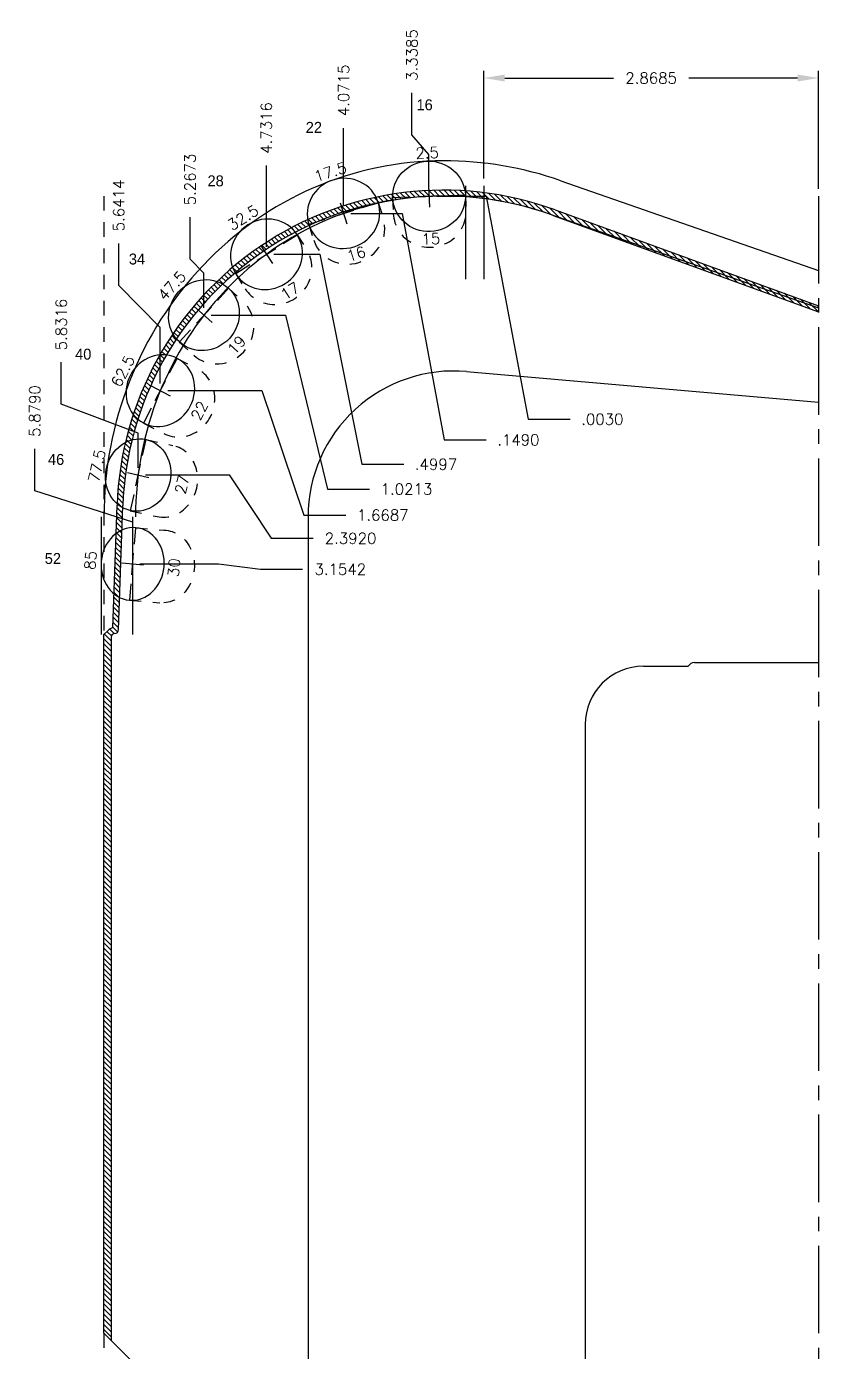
# Model space of a CAD drawing. Extents: x 129 to 184.4, y 10.4 to 28.2.
# Drawn here: x 153.18 to 159.97, y 16.85 to 28.21 of the extents above; entities that cross this region are included whole.
import ezdxf
from ezdxf.enums import TextEntityAlignment as Align

# ---------------------------------------------------------------- set-up
doc = ezdxf.new("R2010")
doc.units = 0
doc.header["$MEASUREMENT"] = 0
doc.header["$PDMODE"] = 35
doc.linetypes.add('CENTER2', pattern=[1.125, 0.75, -0.125, 0.125, -0.125])
doc.linetypes.add('HIDDEN2', pattern=[0.1875, 0.125, -0.0625])
doc.layers.get('0').update_dxf_attribs({"linetype": 'CONTINUOUS'})
doc.layers.get('Defpoints').update_dxf_attribs({"color": 10, "linetype": 'CONTINUOUS'})
doc.layers.add('Blade4', color=7, linetype='CONTINUOUS', true_color=0x00cccc)
doc.layers.add('CLine', color=5, linetype='CENTER2')
doc.layers.add('Dims', color=4, linetype='CONTINUOUS')
doc.styles.add('RomanS', font='romans')
doc.dimstyles.get("Standard").update_dxf_attribs({"dimtxt": 0.094, "dimasz": 0.18, "dimexe": 0.0625, "dimexo": 0.0625, "dimgap": 0.09, "dimtad": 0, "dimtih": 1, "dimtoh": 1, "dimdec": 4, "dimzin": 4, "dimdsep": 46, "dimtxsty": 'RomanS', "dimcen": 0.09, "dimazin": 1, "dimtfac": 1, "dimtdec": 4, "dimtofl": 0, "dimtmove": 0, "dimatfit": 1, "dimfxl": 1, "dimtfill": 1, "dimtolj": 1, "dimtzin": 0, "dimarcsym": 0})

# ---------------------------------------------------------------- blocks, each defined once
blk = doc.blocks.new('CMark')
at = {"layer": 'CLine'}
for p, q in [((-0.094, 0), (0.094, 0)), ((0, 0.094), (0, -0.094))]:
    blk.add_line(p, q, dxfattribs=at)
blk = doc.blocks.new('1613@15')
for p, q in [((-0.17, 0), (-0.312, 0)), ((0.171, 0), (0.312, 0))]:
    blk.add_line(p, q)
at = {"color": 8, "linetype": 'HIDDEN2', "ltscale": 0.5}
blk.add_line((-0.312, 0), (-0.312, -0.135), dxfattribs=at)
at = {"color": 8, "linetype": 'HIDDEN2', "ltscale": 0.5, "flags": 128}
blk.add_lwpolyline([(0.312, 0), (0.312, -0.135)], dxfattribs=at)
blk.add_ellipse((0, 0), major_axis=(-0.312, 0), ratio=0.965926, start_param=-3.141592653589793, end_param=3.141592653589793)
at = {"color": 8, "linetype": 'HIDDEN2', "ltscale": 0.5}
blk.add_ellipse((0, -0.135), major_axis=(-0.312, 0), ratio=0.965926, start_param=0, end_param=3.141593, dxfattribs=at)
blk.add_blockref('CMark', (0, 0))
at = {"style": 'RomanS'}
blk.add_text('15', height=0.094, dxfattribs=at).set_placement((0, -0.364), align=Align.MIDDLE_CENTER)
blk.add_attdef('ANG', text='', height=0.094, dxfattribs=at).set_placement((0, 0.298), align=Align.BOTTOM_CENTER)
blk = doc.blocks.new('1613@16')
for p, q in [((-0.17, 0), (-0.312, 0)), ((0.171, 0), (0.312, 0))]:
    blk.add_line(p, q)
at = {"color": 8, "linetype": 'HIDDEN2', "ltscale": 0.5}
blk.add_line((-0.312, 0), (-0.312, -0.143), dxfattribs=at)
at = {"color": 8, "linetype": 'HIDDEN2', "ltscale": 0.5, "flags": 128}
blk.add_lwpolyline([(0.312, 0), (0.312, -0.143)], dxfattribs=at)
at = {"extrusion": (0, 0, -1)}
blk.add_ellipse((0, 0), major_axis=(-0.312, 0), ratio=0.961248, start_param=-3.141592653589793, end_param=3.141592653589793, dxfattribs=at)
at = {"color": 8, "linetype": 'HIDDEN2', "ltscale": 0.5}
blk.add_ellipse((0, -0.143), major_axis=(0.312, 0), ratio=0.953717, start_param=3.141593, end_param=6.283185, dxfattribs=at)
blk.add_blockref('CMark', (0, 0))
at = {"style": 'RomanS'}
blk.add_text('16', height=0.094, dxfattribs=at).set_placement((0, -0.364), align=Align.MIDDLE_CENTER)
blk.add_attdef('ANG', text='', height=0.094, dxfattribs=at).set_placement((0, 0.298), align=Align.BOTTOM_CENTER)
blk = doc.blocks.new('1613@17')
for p, q in [((-0.17, 0), (-0.313, 0)), ((0.171, 0), (0.312, 0))]:
    blk.add_line(p, q)
at = {"color": 8, "linetype": 'HIDDEN2', "ltscale": 0.5}
blk.add_line((-0.313, 0), (-0.313, -0.152), dxfattribs=at)
at = {"color": 8, "linetype": 'HIDDEN2', "ltscale": 0.5, "flags": 128}
blk.add_lwpolyline([(0.312, 0), (0.312, -0.152)], dxfattribs=at)
blk.add_ellipse((0, 0), major_axis=(-0.312, 0), ratio=0.95632, start_param=3.141593, end_param=9.424778)
at = {"color": 8, "linetype": 'HIDDEN2', "ltscale": 0.5}
blk.add_ellipse((0, -0.152), major_axis=(-0.312, 0), ratio=0.95632, start_param=0, end_param=3.141593, dxfattribs=at)
blk.add_blockref('CMark', (0, 0))
at = {"style": 'RomanS'}
blk.add_text('17', height=0.094, dxfattribs=at).set_placement((0.001, -0.373), align=Align.MIDDLE_CENTER)
blk.add_attdef('ANG', text='', height=0.094, dxfattribs=at).set_placement((0, 0.298), align=Align.BOTTOM_CENTER)
blk = doc.blocks.new('1613@19')
for p, q in [((-0.17, 0), (-0.313, 0)), ((0.171, 0), (0.312, 0))]:
    blk.add_line(p, q)
at = {"color": 8, "linetype": 'HIDDEN2', "ltscale": 0.5}
blk.add_line((-0.313, 0), (-0.313, -0.169), dxfattribs=at)
at = {"color": 8, "linetype": 'HIDDEN2', "ltscale": 0.5, "flags": 128}
blk.add_lwpolyline([(0.312, 0), (0.312, -0.169)], dxfattribs=at)
at = {"extrusion": (0, 0, -1)}
blk.add_ellipse((0, 0), major_axis=(-0.312, 0), ratio=0.945519, start_param=3.141593, end_param=9.424778, dxfattribs=at)
at = {"color": 8, "linetype": 'HIDDEN2', "ltscale": 0.5}
blk.add_ellipse((0, -0.169), major_axis=(0.312, 0), ratio=0.945519, start_param=3.141593, end_param=6.283185, dxfattribs=at)
blk.add_blockref('CMark', (0, 0))
at = {"style": 'RomanS'}
blk.add_text('19', height=0.094, dxfattribs=at).set_placement((0, -0.379), align=Align.MIDDLE_CENTER)
blk.add_attdef('ANG', text='', height=0.094, dxfattribs=at).set_placement((0, 0.298), align=Align.BOTTOM_CENTER)
blk = doc.blocks.new('1613@22')
for p, q in [((-0.17, 0), (-0.313, 0)), ((0.171, 0), (0.312, 0))]:
    blk.add_line(p, q)
at = {"color": 8, "linetype": 'HIDDEN2', "ltscale": 0.5}
blk.add_line((-0.313, 0), (-0.313, -0.195), dxfattribs=at)
at = {"color": 8, "linetype": 'HIDDEN2', "ltscale": 0.5, "flags": 128}
blk.add_lwpolyline([(0.312, 0), (0.312, -0.195)], dxfattribs=at)
blk.add_ellipse((0, 0), major_axis=(-0.312, 0), ratio=0.927168, start_param=3.141593, end_param=9.424778)
at = {"color": 8, "linetype": 'HIDDEN2', "ltscale": 0.5}
blk.add_ellipse((0, -0.195), major_axis=(-0.312, 0), ratio=0.927168, start_param=0, end_param=3.141593, dxfattribs=at)
blk.add_blockref('CMark', (0, 0))
at = {"style": 'RomanS'}
blk.add_text('22', height=0.094, dxfattribs=at).set_placement((0.003, -0.376), align=Align.MIDDLE_CENTER)
blk.add_attdef('ANG', text='', height=0.094, dxfattribs=at).set_placement((0, 0.287), align=Align.BOTTOM_CENTER)
blk = doc.blocks.new('1613@27')
for p, q in [((-0.17, 0), (-0.313, 0)), ((0.171, 0), (0.312, 0))]:
    blk.add_line(p, q)
at = {"color": 8, "linetype": 'HIDDEN2', "ltscale": 0.5}
blk.add_line((-0.313, 0), (-0.313, -0.236), dxfattribs=at)
at = {"color": 8, "linetype": 'HIDDEN2', "ltscale": 0.5, "flags": 128}
blk.add_lwpolyline([(0.312, 0), (0.312, -0.236)], dxfattribs=at)
blk.add_ellipse((0, 0), major_axis=(-0.312, 0), ratio=0.891008, start_param=3.141593, end_param=9.424778)
at = {"color": 8, "linetype": 'HIDDEN2', "ltscale": 0.5}
blk.add_ellipse((0, -0.236), major_axis=(-0.312, 0), ratio=0.891008, start_param=0, end_param=3.141593, dxfattribs=at)
blk.add_blockref('CMark', (0, 0))
at = {"style": 'RomanS'}
blk.add_text('27', height=0.094, dxfattribs=at).set_placement((0.003, -0.384), align=Align.MIDDLE_CENTER)
blk.add_attdef('ANG', text='', height=0.094, dxfattribs=at).set_placement((0, 0.287), align=Align.BOTTOM_CENTER)
blk = doc.blocks.new('1613@30')
for p, q in [((-0.17, 0), (-0.312, 0)), ((0.171, 0), (0.312, 0))]:
    blk.add_line(p, q)
at = {"color": 8, "linetype": 'HIDDEN2', "ltscale": 0.5}
blk.add_line((-0.312, 0), (-0.312, -0.26), dxfattribs=at)
at = {"color": 8, "linetype": 'HIDDEN2', "ltscale": 0.5, "flags": 128}
blk.add_lwpolyline([(0.312, 0), (0.312, -0.26)], dxfattribs=at)
at = {"extrusion": (0, 0, -1)}
blk.add_ellipse((0, 0), major_axis=(-0.312, 0), ratio=0.866025, start_param=-3.141592653589793, end_param=3.141592653589793, dxfattribs=at)
at = {"color": 8, "linetype": 'HIDDEN2', "ltscale": 0.5, "extrusion": (0, 0, -1)}
blk.add_ellipse((0, -0.26), major_axis=(-0.312, 0), ratio=0.866025, start_param=3.068877, end_param=6.355901, dxfattribs=at)
blk.add_blockref('CMark', (0, 0))
at = {"style": 'RomanS'}
blk.add_text('30', height=0.094, dxfattribs=at).set_placement((0, -0.356), align=Align.MIDDLE_CENTER)
blk.add_attdef('ANG', text='', height=0.094, dxfattribs=at).set_placement((0, 0.287), align=Align.BOTTOM_CENTER)
blk = doc.blocks.new('*D99')
at = {"layer": 'Defpoints', "color": 0, "transparency": 16777216}
for p in [(155.897, 27.339), (159.968, 26.757), (155.896, 26.608)]:
    blk.add_point(p, dxfattribs=at)
at = {"layer": 'Dims', "color": 0, "lineweight": -2, "transparency": 16777216}
for p, q in [((155.897, 26.979), (155.897, 27.339)), ((155.896, 26.968), (155.897, 26.979)), ((155.896, 26.67), (155.896, 26.968))]:
    blk.add_line(p, q, dxfattribs=at)
at = {"layer": 'Dims', "color": 0, "transparency": 16777216, "insert": (155.897, 27.662), "char_height": 0.094, "attachment_point": 5, "rotation": 90, "style": 'RomanS', "bg_fill": 3, "box_fill_scale": 1.25, "bg_fill_color": 256, "bg_fill_true_color": 13158600, "bg_fill_transparency": 0}
blk.add_mtext('\\A1;4.0715', dxfattribs=at)
blk = doc.blocks.new('*D100')
at = {"layer": 'Defpoints', "color": 0, "transparency": 16777216}
for p in [(159.968, 26.757), (155.896, 26.608), (157.119, 24.666)]:
    blk.add_point(p, dxfattribs=at)
at = {"layer": 'Dims', "color": 0, "lineweight": -2, "transparency": 16777216}
for p, q in [((155.959, 26.608), (156.399, 26.608)), ((156.399, 26.608), (156.759, 24.666)), ((156.759, 24.666), (157.119, 24.666))]:
    blk.add_line(p, q, dxfattribs=at)
at = {"layer": 'Dims', "color": 0, "transparency": 16777216, "insert": (157.395, 24.666), "char_height": 0.094, "attachment_point": 5, "style": 'RomanS', "bg_fill": 3, "box_fill_scale": 1.25, "bg_fill_color": 256, "bg_fill_true_color": 13158600, "bg_fill_transparency": 0}
blk.add_mtext('\\A1;.1490', dxfattribs=at)
blk = doc.blocks.new('*D101')
at = {"layer": 'Defpoints', "color": 0, "transparency": 16777216}
for p in [(155.235, 27.017), (159.968, 26.757), (155.236, 26.257)]:
    blk.add_point(p, dxfattribs=at)
at = {"layer": 'Dims', "color": 0, "lineweight": -2, "transparency": 16777216}
for p, q in [((155.235, 26.657), (155.235, 27.017)), ((155.236, 26.617), (155.235, 26.657)), ((155.236, 26.32), (155.236, 26.617))]:
    blk.add_line(p, q, dxfattribs=at)
at = {"layer": 'Dims', "color": 0, "transparency": 16777216, "insert": (155.235, 27.34), "char_height": 0.094, "attachment_point": 5, "rotation": 90, "style": 'RomanS', "bg_fill": 3, "box_fill_scale": 1.25, "bg_fill_color": 256, "bg_fill_true_color": 13158600, "bg_fill_transparency": 0}
blk.add_mtext('\\A1;4.7316', dxfattribs=at)
blk = doc.blocks.new('*D102')
at = {"layer": 'Defpoints', "color": 0, "transparency": 16777216}
for p in [(159.968, 26.757), (155.236, 26.257), (156.414, 24.457)]:
    blk.add_point(p, dxfattribs=at)
at = {"layer": 'Dims', "color": 0, "lineweight": -2, "transparency": 16777216}
for p, q in [((155.299, 26.257), (155.694, 26.257)), ((155.694, 26.257), (156.054, 24.457)), ((156.054, 24.457), (156.414, 24.457))]:
    blk.add_line(p, q, dxfattribs=at)
at = {"layer": 'Dims', "color": 0, "transparency": 16777216, "insert": (156.689, 24.457), "char_height": 0.094, "attachment_point": 5, "style": 'RomanS', "bg_fill": 3, "box_fill_scale": 1.25, "bg_fill_color": 256, "bg_fill_true_color": 13158600, "bg_fill_transparency": 0}
blk.add_mtext('\\A1;.4997', dxfattribs=at)
blk = doc.blocks.new('*D103')
at = {"layer": 'Defpoints', "color": 0, "transparency": 16777216}
for p in [(159.968, 26.757), (154.581, 26.575), (154.7, 25.735)]:
    blk.add_point(p, dxfattribs=at)
at = {"layer": 'Dims', "color": 0, "lineweight": -2, "transparency": 16777216}
for p, q in [((154.581, 26.215), (154.581, 26.575)), ((154.7, 26.095), (154.581, 26.215)), ((154.7, 25.798), (154.7, 26.095))]:
    blk.add_line(p, q, dxfattribs=at)
at = {"layer": 'Dims', "color": 0, "transparency": 16777216, "insert": (154.581, 26.898), "char_height": 0.094, "attachment_point": 5, "rotation": 90, "style": 'RomanS', "bg_fill": 3, "box_fill_scale": 1.25, "bg_fill_color": 256, "bg_fill_true_color": 13158600, "bg_fill_transparency": 0}
blk.add_mtext('\\A1;5.2673', dxfattribs=at)
blk = doc.blocks.new('*D104')
at = {"layer": 'Defpoints', "color": 0, "transparency": 16777216}
for p in [(159.968, 26.757), (154.7, 25.735), (156.12, 24.244)]:
    blk.add_point(p, dxfattribs=at)
at = {"layer": 'Dims', "color": 0, "lineweight": -2, "transparency": 16777216}
for p, q in [((154.763, 25.735), (155.4, 25.735)), ((155.4, 25.735), (155.76, 24.244)), ((155.76, 24.244), (156.12, 24.244))]:
    blk.add_line(p, q, dxfattribs=at)
at = {"layer": 'Dims', "color": 0, "transparency": 16777216, "insert": (156.436, 24.244), "char_height": 0.094, "attachment_point": 5, "style": 'RomanS', "bg_fill": 3, "box_fill_scale": 1.25, "bg_fill_color": 256, "bg_fill_true_color": 13158600, "bg_fill_transparency": 0}
blk.add_mtext('\\A1;1.0213', dxfattribs=at)
blk = doc.blocks.new('*D105')
at = {"layer": 'Defpoints', "color": 0, "transparency": 16777216}
for p in [(159.968, 26.757), (153.97, 26.35), (154.326, 25.088)]:
    blk.add_point(p, dxfattribs=at)
at = {"layer": 'Dims', "color": 0, "lineweight": -2, "transparency": 16777216}
for p, q in [((153.97, 25.99), (153.97, 26.35)), ((154.326, 25.63), (153.97, 25.99)), ((154.326, 25.15), (154.326, 25.63))]:
    blk.add_line(p, q, dxfattribs=at)
at = {"layer": 'Dims', "color": 0, "transparency": 16777216, "insert": (153.97, 26.675), "char_height": 0.094, "attachment_point": 5, "rotation": 90, "style": 'RomanS', "bg_fill": 3, "box_fill_scale": 1.25, "bg_fill_color": 256, "bg_fill_true_color": 13158600, "bg_fill_transparency": 0}
blk.add_mtext('\\A1;5.6414', dxfattribs=at)
blk = doc.blocks.new('*D106')
at = {"layer": 'Defpoints', "color": 0, "transparency": 16777216}
for p in [(159.968, 26.757), (154.326, 25.088), (155.917, 24.021)]:
    blk.add_point(p, dxfattribs=at)
at = {"layer": 'Dims', "color": 0, "lineweight": -2, "transparency": 16777216}
for p, q in [((154.389, 25.088), (155.197, 25.088)), ((155.197, 25.088), (155.557, 24.021)), ((155.557, 24.021), (155.917, 24.021))]:
    blk.add_line(p, q, dxfattribs=at)
at = {"layer": 'Dims', "color": 0, "transparency": 16777216, "insert": (156.233, 24.021), "char_height": 0.094, "attachment_point": 5, "style": 'RomanS', "bg_fill": 3, "box_fill_scale": 1.25, "bg_fill_color": 256, "bg_fill_true_color": 13158600, "bg_fill_transparency": 0}
blk.add_mtext('\\A1;1.6687', dxfattribs=at)
blk = doc.blocks.new('*D107')
at = {"layer": 'Defpoints', "color": 0, "transparency": 16777216}
for p in [(156.483, 27.642), (156.629, 26.754), (159.968, 26.757)]:
    blk.add_point(p, dxfattribs=at)
at = {"layer": 'Dims', "color": 0, "lineweight": -2, "transparency": 16777216}
for p, q in [((156.483, 27.282), (156.483, 27.642)), ((156.629, 27.114), (156.483, 27.282)), ((156.629, 26.816), (156.629, 27.114))]:
    blk.add_line(p, q, dxfattribs=at)
at = {"layer": 'Dims', "color": 0, "transparency": 16777216, "insert": (156.483, 27.965), "char_height": 0.094, "attachment_point": 5, "rotation": 90, "style": 'RomanS', "bg_fill": 3, "box_fill_scale": 1.25, "bg_fill_color": 256, "bg_fill_true_color": 13158600, "bg_fill_transparency": 0}
blk.add_mtext('\\A1;3.3385', dxfattribs=at)
blk = doc.blocks.new('*D108')
at = {"layer": 'Defpoints', "color": 0, "transparency": 16777216}
for p in [(156.629, 26.754), (159.968, 26.757), (157.84, 24.843)]:
    blk.add_point(p, dxfattribs=at)
at = {"layer": 'Dims', "color": 0, "lineweight": -2, "transparency": 16777216}
for p, q in [((156.692, 26.754), (157.12, 26.754)), ((157.12, 26.754), (157.48, 24.843)), ((157.48, 24.843), (157.84, 24.843))]:
    blk.add_line(p, q, dxfattribs=at)
at = {"layer": 'Dims', "color": 0, "transparency": 16777216, "insert": (158.115, 24.843), "char_height": 0.094, "attachment_point": 5, "style": 'RomanS', "bg_fill": 3, "box_fill_scale": 1.25, "bg_fill_color": 256, "bg_fill_true_color": 13158600, "bg_fill_transparency": 0}
blk.add_mtext('\\A1;.0030', dxfattribs=at)
blk = doc.blocks.new('*D109')
at = {"layer": 'Defpoints', "color": 0, "transparency": 16777216}
for p in [(159.968, 26.757), (153.477, 25.333), (154.136, 24.365)]:
    blk.add_point(p, dxfattribs=at)
at = {"layer": 'Dims', "color": 0, "lineweight": -2, "transparency": 16777216}
for p, q in [((153.477, 24.973), (153.477, 25.333)), ((154.136, 24.725), (153.477, 24.973)), ((154.136, 24.427), (154.136, 24.725))]:
    blk.add_line(p, q, dxfattribs=at)
at = {"layer": 'Dims', "color": 0, "transparency": 16777216, "insert": (153.477, 25.655), "char_height": 0.094, "attachment_point": 5, "rotation": 90, "style": 'RomanS', "bg_fill": 3, "box_fill_scale": 1.25, "bg_fill_color": 256, "bg_fill_true_color": 13158600, "bg_fill_transparency": 0}
blk.add_mtext('\\A1;5.8316', dxfattribs=at)
blk = doc.blocks.new('*D110')
at = {"layer": 'Defpoints', "color": 0, "transparency": 16777216}
for p in [(159.968, 26.757), (154.136, 24.365), (155.635, 23.822)]:
    blk.add_point(p, dxfattribs=at)
at = {"layer": 'Dims', "color": 0, "lineweight": -2, "transparency": 16777216}
for p, q in [((154.199, 24.365), (154.915, 24.365)), ((154.915, 24.365), (155.275, 23.822)), ((155.275, 23.822), (155.635, 23.822))]:
    blk.add_line(p, q, dxfattribs=at)
at = {"layer": 'Dims', "color": 0, "transparency": 16777216, "insert": (155.957, 23.822), "char_height": 0.094, "attachment_point": 5, "style": 'RomanS', "bg_fill": 3, "box_fill_scale": 1.25, "bg_fill_color": 256, "bg_fill_true_color": 13158600, "bg_fill_transparency": 0}
blk.add_mtext('\\A1;2.3920', dxfattribs=at)
blk = doc.blocks.new('*D111')
at = {"layer": 'Defpoints', "color": 0, "transparency": 16777216}
for p in [(159.968, 26.757), (153.25, 24.59), (154.089, 23.602)]:
    blk.add_point(p, dxfattribs=at)
at = {"layer": 'Dims', "color": 0, "lineweight": -2, "transparency": 16777216}
for p, q in [((153.25, 24.23), (153.25, 24.59)), ((154.089, 23.962), (153.25, 24.23)), ((154.089, 23.665), (154.089, 23.962))]:
    blk.add_line(p, q, dxfattribs=at)
at = {"layer": 'Dims', "color": 0, "transparency": 16777216, "insert": (153.25, 24.913), "char_height": 0.094, "attachment_point": 5, "rotation": 90, "style": 'RomanS', "bg_fill": 3, "box_fill_scale": 1.25, "bg_fill_color": 256, "bg_fill_true_color": 13158600, "bg_fill_transparency": 0}
blk.add_mtext('\\A1;5.8790', dxfattribs=at)
blk = doc.blocks.new('*D112')
at = {"layer": 'Defpoints', "color": 0, "transparency": 16777216}
for p in [(159.968, 26.757), (154.089, 23.602), (155.546, 23.557)]:
    blk.add_point(p, dxfattribs=at)
at = {"layer": 'Dims', "color": 0, "lineweight": -2, "transparency": 16777216}
for p, q in [((154.151, 23.602), (154.826, 23.602)), ((154.826, 23.602), (155.186, 23.557)), ((155.186, 23.557), (155.546, 23.557))]:
    blk.add_line(p, q, dxfattribs=at)
at = {"layer": 'Dims', "color": 0, "transparency": 16777216, "insert": (155.869, 23.557), "char_height": 0.094, "attachment_point": 5, "style": 'RomanS', "bg_fill": 3, "box_fill_scale": 1.25, "bg_fill_color": 256, "bg_fill_true_color": 13158600, "bg_fill_transparency": 0}
blk.add_mtext('\\A1;3.1542', dxfattribs=at)
blk = doc.blocks.new('*D194')
at = {"color": 0, "lineweight": -2, "transparency": 16777216}
for p, q in [((157.099, 26.907), (157.099, 27.83)), ((159.968, 26.819), (159.968, 27.83)), ((157.279, 27.768), (158.211, 27.768)), ((159.788, 27.768), (158.856, 27.768))]:
    blk.add_line(p, q, dxfattribs=at)
at = {"color": 0, "transparency": 16777216}
for points in [[(157.279, 27.798), (157.279, 27.738), (157.099, 27.768)], [(159.788, 27.798), (159.788, 27.738), (159.968, 27.768)]]:
    blk.add_solid(points, dxfattribs=at)
at = {"layer": 'Defpoints', "color": 0, "transparency": 16777216}
for p in [(157.099, 27.768), (157.099, 26.844), (159.968, 26.757)]:
    blk.add_point(p, dxfattribs=at)
at = {"color": 0, "transparency": 16777216, "insert": (158.533, 27.768), "char_height": 0.094, "attachment_point": 5, "style": 'RomanS', "bg_fill": 3, "box_fill_scale": 1.25, "bg_fill_color": 256, "bg_fill_true_color": 13158600, "bg_fill_transparency": 0}
blk.add_mtext('\\A1;2.8685', dxfattribs=at)

msp = doc.modelspace()

# ---------------------------------------------------------------- hatches: boundary and pattern name
h = msp.add_hatch()
h.set_pattern_fill('ANSI31', color=8, scale=0.25, angle=90)
h.set_pattern_definition([(135, (124.337972, 25.50668), (-0.022097087, -0.022097087), [])])
h.paths.add_polyline_path([(153.90516, 22.97543, -0.41421356), (153.93641, 23.00668, 0.40402623), (153.96764, 23.03683), (154.00486, 24.10265, -0.50952545), (157.69374, 26.59083), (159.96766, 25.76319), (159.96766, 25.8164), (157.71085, 26.63781, 0.50952545), (153.95489, 24.10439), (153.91824, 23.05462, 0.14085858), (153.87896, 23.03288), (153.84266, 22.99658), (153.84266, 17.00738), (153.90516, 16.94488)])

# ---------------------------------------------------------------- linework, layer by layer
at = {"color": 6}
for p, q in [((157.75838, 26.88824), (159.96766, 26.11756)), ((157.65895, 26.60323), (159.96766, 25.79787)), ((153.81766, 24.00668), (153.81766, 22.99658)), ((154.08863, 24.00668), (154.08863, 22.99658))]:
    msp.add_line(p, q, dxfattribs=at)
at = {"color": 1, "linetype": 'HIDDEN2'}
for p, q in [((153.84266, 26.75668), (153.84266, 22.99658)), ((153.84266, 17.00738), (153.84266, 14.75668))]:
    msp.add_line(p, q, dxfattribs=at)
for p, q in [((157.69374, 26.59083), (159.96766, 25.76319)), ((153.96764, 23.03683), (154.00486, 24.10265)), ((153.90516, 22.97543), (153.90516, 16.94488)), ((158.46766, 22.72543), (158.85104, 22.72543)), ((158.90516, 22.75668), (159.96766, 22.75668)), ((157.96766, 22.22543), (157.96766, 16.75668)), ((153.90516, 16.94488), (154.46766, 16.38238))]:
    msp.add_line(p, q)
at = {"color": 8}
for p, q in [((157.71085, 26.63781), (159.96766, 25.8164)), ((159.96766, 25.8164), (159.96766, 25.76319)), ((156.95161, 25.25192), (159.96766, 24.98805)), ((153.91824, 23.05462), (153.95489, 24.10439)), ((155.59266, 24.00668), (155.59266, 15.73286)), ((153.87896, 23.03288), (153.84266, 22.99658)), ((153.84266, 17.00738), (153.84266, 22.99658)), ((153.84266, 17.00738), (153.90516, 16.94488))]:
    msp.add_line(p, q, dxfattribs=at)
at = {"color": 8, "lineweight": 0}
for p, q in [((153.87896, 23.03288), (153.84266, 22.99658)), ((153.84266, 22.99658), (153.84266, 17.00738)), ((153.84266, 17.00738), (153.90516, 16.94488))]:
    msp.add_line(p, q, dxfattribs=at)
at = {"color": 6}
for radius in [3.05185, 2.75]:
    msp.add_arc((156.75319, 24.00668), radius, 70.769487, 90, dxfattribs=at)
at = {"color": 8}
for centre, radius, start, end in [((156.75319, 24.00668), 2.8, 70, 178), ((156.84266, 24.00668), 1.25, 85, 180), ((153.93641, 22.97543), 0.08125, 102.928591, 135), ((153.93641, 22.97543), 0.08125, 103.342364, 135)]:
    msp.add_arc(centre, radius, start, end, dxfattribs=at)
for centre, radius, start, end in [((156.75319, 24.00668), 2.75, 70, 178), ((153.93641, 22.97543), 0.03125, 90, 180), ((153.93641, 23.03793), 0.03125, 270, 0), ((158.46766, 22.22543), 0.5, 90, 180), ((158.90516, 22.69418), 0.0625, 90, 150)]:
    msp.add_arc(centre, radius, start, end)
at = {"color": 6}
for major_axis, ratio in [((0, 3.05185), 0.95369139), ((0, 2.75), 0.95983893)]:
    msp.add_ellipse((156.75319, 24.00668), major_axis=major_axis, ratio=ratio, start_param=0, end_param=1.57079633, dxfattribs=at)
at = {"layer": 'CLine'}
msp.add_line((159.96766, 26.75668), (159.96766, 14.75668), dxfattribs=at)

# ---------------------------------------------------------------- block references
at = {"layer": 'Blade4'}
for name, p, rotation, values in [('1613@15', (156.62912, 26.75364), 2.5, {'ANG': '2.5'}), ('1613@16', (155.89614, 26.60768), 17.5, {'ANG': '17.5'}), ('1613@17', (155.23602, 26.25702), 32.5, {'ANG': '32.5'}), ('1613@19', (154.7004, 25.73542), 47.5, {'ANG': '47.5'}), ('1613@22', (154.32624, 25.08797), 62.50000000000001, {'ANG': '62.5'}), ('1613@27', (154.13609, 24.36467), 77.5, {'ANG': '77.5'}), ('1613@30', (154.08863, 23.60244), 85, {'ANG': '85'})]:
    msp.add_blockref(name, p, dxfattribs=dict(at, rotation=rotation)).add_auto_attribs(values)

# ---------------------------------------------------------------- next in the draw order: dimensions: what is measured, and where the dimension line sits
at = {"layer": 'Dims'}
dim = msp.add_ordinate_dim(feature_location=(155.89614, 26.60768), offset=(0.00063, 0.73145), dtype=1, origin=(159.96766, 26.75668), dimstyle='Standard', dxfattribs=at)
dim.commit()
dim.dimension.update_dxf_attribs({"geometry": '*D99', "text_midpoint": (155.89677, 27.66189)})

# ---------------------------------------------------------------- next in the draw order: dimensions: what is measured, and where the dimension line sits
dim = msp.add_ordinate_dim(feature_location=(155.89614, 26.60768), offset=(1.2229, -1.94172), dtype=0, origin=(159.96766, 26.75668), dimstyle='Standard', dxfattribs=at)
dim.commit()
dim.dimension.update_dxf_attribs({"geometry": '*D100', "text_midpoint": (157.3948, 24.66596)})

# ---------------------------------------------------------------- next in the draw order: dimensions: what is measured, and where the dimension line sits
dim = msp.add_ordinate_dim(feature_location=(155.23602, 26.25702), offset=(-0.00052, 0.76014), dtype=1, origin=(159.96766, 26.75668), dimstyle='Standard', dxfattribs=at)
dim.commit()
dim.dimension.update_dxf_attribs({"geometry": '*D101', "text_midpoint": (155.2355, 27.33992)})

# ---------------------------------------------------------------- next in the draw order: texts
at = {"layer": 'Blade4'}
msp.add_text('22', height=0.09375, dxfattribs=at).set_placement((155.64227, 27.2983), align=Align.CENTER)

# ---------------------------------------------------------------- next in the draw order: dimensions: what is measured, and where the dimension line sits
at = {"layer": 'Dims'}
dim = msp.add_ordinate_dim(feature_location=(155.23602, 26.25702), offset=(1.17769, -1.79987), dtype=0, origin=(159.96766, 26.75668), dimstyle='Standard', dxfattribs=at)
dim.commit()
dim.dimension.update_dxf_attribs({"geometry": '*D102', "text_midpoint": (156.68948, 24.45715)})

# ---------------------------------------------------------------- next in the draw order: dimensions: what is measured, and where the dimension line sits
dim = msp.add_ordinate_dim(feature_location=(154.7004, 25.73542), offset=(-0.11935, 0.84008), dtype=1, origin=(159.96766, 26.75668), dimstyle='Standard', dxfattribs=at)
dim.commit()
dim.dimension.update_dxf_attribs({"geometry": '*D103', "text_midpoint": (154.58105, 26.89826)})

# ---------------------------------------------------------------- next in the draw order: dimensions: what is measured, and where the dimension line sits
dim = msp.add_ordinate_dim(feature_location=(154.7004, 25.73542), offset=(1.41929, -1.49125), dtype=0, origin=(159.96766, 26.75668), dimstyle='Standard', dxfattribs=at)
dim.commit()
dim.dimension.update_dxf_attribs({"geometry": '*D104', "text_midpoint": (156.43573, 24.24416)})

# ---------------------------------------------------------------- next in the draw order: dimensions: what is measured, and where the dimension line sits
dim = msp.add_ordinate_dim(feature_location=(154.32624, 25.08797), offset=(-0.35638, 1.26165), dtype=1, origin=(159.96766, 26.75668), dimstyle='Standard', dxfattribs=at)
dim.commit()
dim.dimension.update_dxf_attribs({"geometry": '*D105', "text_midpoint": (153.96986, 26.67462)})

# ---------------------------------------------------------------- next in the draw order: texts
at = {"layer": 'Blade4'}
msp.add_text('28', height=0.09375, dxfattribs=at).set_placement((154.80029, 26.83995), align=Align.CENTER)

# ---------------------------------------------------------------- next in the draw order: dimensions: what is measured, and where the dimension line sits
at = {"layer": 'Dims'}
dim = msp.add_ordinate_dim(feature_location=(154.32624, 25.08797), offset=(1.59045, -1.06694), dtype=0, origin=(159.96766, 26.75668), dimstyle='Standard', dxfattribs=at)
dim.commit()
dim.dimension.update_dxf_attribs({"geometry": '*D106', "text_midpoint": (156.23274, 24.02104)})

# ---------------------------------------------------------------- next in the draw order: dimensions: what is measured, and where the dimension line sits
dim = msp.add_ordinate_dim(feature_location=(156.62912, 26.75364), offset=(-0.14562, 0.88844), dtype=1, origin=(159.96766, 26.75668), dimstyle='Standard', dxfattribs=at)
dim.commit()
dim.dimension.update_dxf_attribs({"geometry": '*D107', "text_midpoint": (156.48349, 27.96484)})

# ---------------------------------------------------------------- next in the draw order: texts
at = {"layer": 'Blade4'}
msp.add_text('16', height=0.09375, dxfattribs=at).set_placement((156.59185, 27.49196), align=Align.CENTER)

# ---------------------------------------------------------------- next in the draw order: dimensions: what is measured, and where the dimension line sits
at = {"layer": 'Dims'}
dim = msp.add_ordinate_dim(feature_location=(156.62912, 26.75364), offset=(1.21056, -1.91019), dtype=0, origin=(159.96766, 26.75668), dimstyle='Standard', dxfattribs=at)
dim.commit()
dim.dimension.update_dxf_attribs({"geometry": '*D108', "text_midpoint": (158.11543, 24.84345)})

# ---------------------------------------------------------------- next in the draw order: dimensions: what is measured, and where the dimension line sits
dim = msp.add_ordinate_dim(feature_location=(154.13609, 24.36467), offset=(-0.65864, 0.9679), dtype=1, origin=(159.96766, 26.75668), dimstyle='Standard', dxfattribs=at)
dim.commit()
dim.dimension.update_dxf_attribs({"geometry": '*D109', "text_midpoint": (153.47745, 25.65533)})

# ---------------------------------------------------------------- next in the draw order: dimensions: what is measured, and where the dimension line sits
dim = msp.add_ordinate_dim(feature_location=(154.13609, 24.36467), offset=(1.49854, -0.54255), dtype=0, origin=(159.96766, 26.75668), dimstyle='Standard', dxfattribs=at)
dim.commit()
dim.dimension.update_dxf_attribs({"geometry": '*D110', "text_midpoint": (155.9574, 23.82211)})

# ---------------------------------------------------------------- next in the draw order: dimensions: what is measured, and where the dimension line sits
dim = msp.add_ordinate_dim(feature_location=(154.08863, 23.60244), offset=(-0.83913, 0.98778), dtype=1, origin=(159.96766, 26.75668), dimstyle='Standard', dxfattribs=at)
dim.commit()
dim.dimension.update_dxf_attribs({"geometry": '*D111', "text_midpoint": (153.2495, 24.91298)})

# ---------------------------------------------------------------- next in the draw order: texts
at = {"layer": 'Blade4'}
for s, p in [('40', (153.66538, 25.3541)), ('46', (153.43253, 24.45146)), ('52', (153.40516, 23.60244))]:
    msp.add_text(s, height=0.09375, dxfattribs=at).set_placement(p, align=Align.CENTER)

# ---------------------------------------------------------------- next in the draw order: dimensions: what is measured, and where the dimension line sits
at = {"layer": 'Dims'}
dim = msp.add_ordinate_dim(feature_location=(154.08863, 23.60244), offset=(1.45765, -0.04518), dtype=0, origin=(159.96766, 26.75668), dimstyle='Standard', dxfattribs=at)
dim.commit()
dim.dimension.update_dxf_attribs({"geometry": '*D112', "text_midpoint": (155.86905, 23.55726)})

# ---------------------------------------------------------------- next in the draw order: linework, layer by layer
for p, q in [((156.94288, 26.84403), (156.94288, 26.04425)), ((157.09913, 26.84403), (157.09913, 26.04425))]:
    msp.add_line(p, q)

# ---------------------------------------------------------------- next in the draw order: texts
at = {"layer": 'Blade4'}
msp.add_text('34', height=0.09375, dxfattribs=at).set_placement((154.12625, 26.16971), align=Align.CENTER)

# ---------------------------------------------------------------- next in the draw order: dimensions: what is measured, and where the dimension line sits
dim = msp.add_linear_dim(base=(157.09913, 27.76783), p1=(159.96766, 26.75668), p2=(157.09913, 26.84403), dimstyle='Standard')
dim.commit()
dim.dimension.update_dxf_attribs({"geometry": '*D194', "text_midpoint": (158.5334, 27.76783)})

doc.saveas('drawing.dxf')
